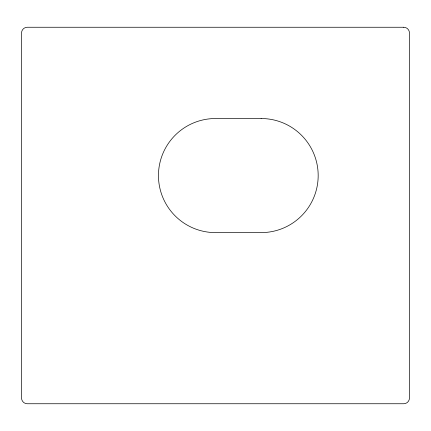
<?xml version="1.0" encoding="UTF-8"?>
<svg xmlns="http://www.w3.org/2000/svg" width="431" height="431" viewBox="0 0 431 431"><rect width="100%" height="100%" fill="white"/><g stroke="black" fill="none" stroke-linecap="round" stroke-linejoin="round"><path stroke-width="0.65" d="M403.745 27.255L27.255 27.255A5.705 5.705 0 0 0 21.55 32.961L21.55 398.039A5.705 5.705 0 0 0 27.255 403.745L403.745 403.745A5.705 5.705 0 0 0 409.45 398.039L409.45 32.961A5.705 5.705 0 0 0 403.745 27.255M261.138 118.525L215.5 118.525A57.043 57.043 0 0 0 158.457 175.568A57.043 57.043 0 0 0 215.5 232.611L261.138 232.611A57.043 57.043 0 0 0 318.18 175.568A57.043 57.043 0 0 0 261.138 118.525"/></g></svg>
